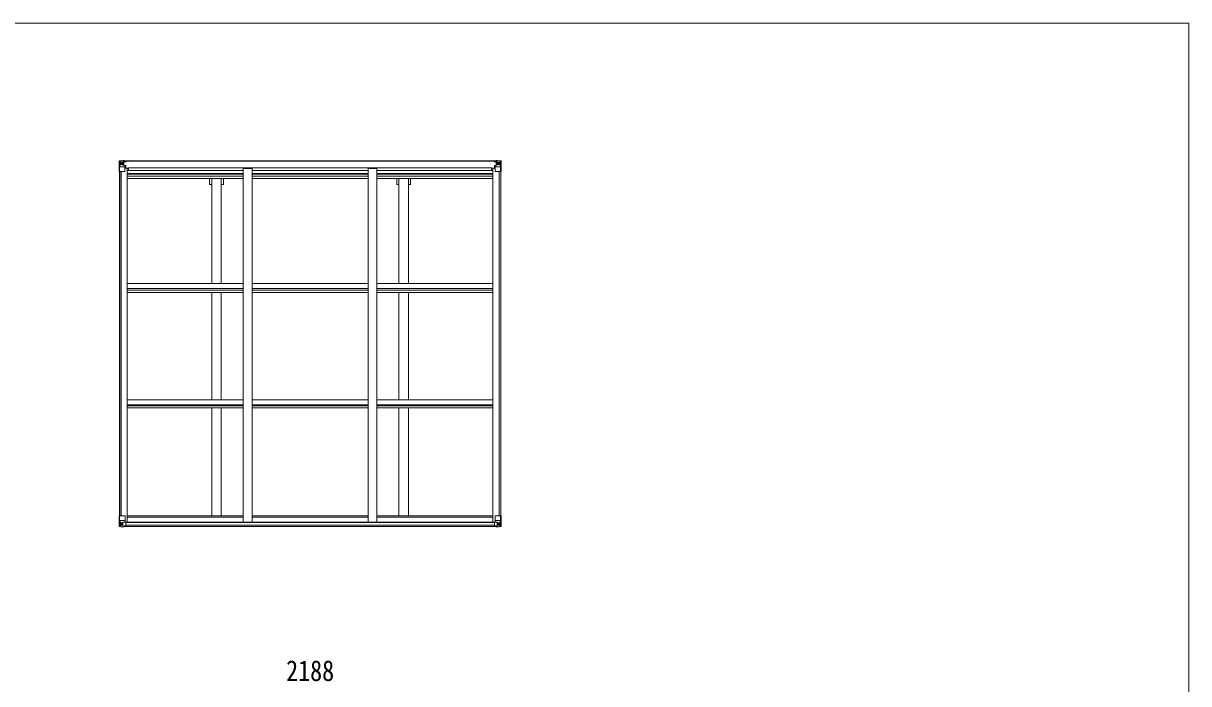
# Model space of a CAD drawing. Units: millimetres at full size, sheet at 1:25; details may follow other scales. Extents: x -6988 to 7066, y -4877 to 4823.
# Drawn here: x 26 to 6712, y 1035 to 4823 of the extents above; entities that cross this region are included whole.
import ezdxf
from ezdxf.enums import TextEntityAlignment as Align

# ---------------------------------------------------------------- set-up
doc = ezdxf.new("R2010")
doc.units = ezdxf.units.MM
doc.header["$LTSCALE"] = 25
for name, color, linetype, lineweight in [('0-1_本体', 4, 'Continuous', 9), ('0-2_部品', 7, 'Continuous', 9), ('0-A_寸法', 6, 'Continuous', 9), ('F-0_240', 7, 'Continuous', 9)]:
    doc.layers.add(name, color=color, linetype=linetype, lineweight=lineweight)
doc.styles.add('ＭＳ ゴシック', font='')
doc.styles.get('ＭＳ ゴシック').set_extended_font_data('MS Gothic')

msp = doc.modelspace()

# ---------------------------------------------------------------- linework, layer by layer
at = {"layer": '0-1_本体'}
for p, q in [((598.7, 4033.21), (2743.7, 4033.21)), ((598.72, 4031.14), (2743.7, 4031.14)), ((577.2, 1997.36), (577.2, 3972.44)), ((586.2, 1997.36), (586.2, 3972.44)), ((586.9, 1997.36), (586.9, 3972.44)), ((609.2, 3990.91), (622.2, 3990.91)), ((622.2, 1961.01), (622.2, 3990.91)), ((1288.2, 3977.87), (622.21, 3977.87)), ((1288.2, 3961.43), (622.21, 3961.43)), ((1288.2, 3957.65), (622.21, 3957.65)), ((1288.2, 3946.3), (622.21, 3946.3)), ((2712.7, 3992.94), (629.7, 3992.94)), ((629.7, 3992.94), (629.7, 3977.87)), ((1288.2, 1961.01), (1288.2, 3990.27)), ((1338.2, 3990.27), (1288.2, 3990.27)), ((1338.2, 1961.01), (1338.2, 3990.27)), ((2004.2, 3977.87), (1338.2, 3977.87)), ((2004.2, 3961.43), (1338.2, 3961.43)), ((2004.2, 3957.65), (1338.2, 3957.65)), ((2004.2, 3946.3), (1338.2, 3946.3)), ((2004.2, 1961.01), (2004.2, 3990.27)), ((2054.21, 3990.27), (2004.2, 3990.27)), ((2054.21, 1961.01), (2054.21, 3990.27)), ((2720.2, 3977.87), (2054.21, 3977.87)), ((2720.2, 3961.43), (2054.21, 3961.43)), ((2720.2, 3957.65), (2054.21, 3957.65)), ((2720.2, 3946.3), (2054.21, 3946.3)), ((2712.7, 3992.94), (2712.7, 3977.87)), ((2720.2, 1961.01), (2720.2, 3990.91)), ((2733.2, 3990.91), (2720.2, 3990.91)), ((2755.5, 1997.36), (2755.5, 3972.44)), ((2756.2, 1997.36), (2756.2, 3972.44)), ((2765.2, 1997.36), (2765.2, 3972.44)), ((1288.2, 3933.48), (622.21, 3933.48)), ((1094.7, 3898.21), (1094.7, 3933.48)), ((1106.7, 3898.21), (1094.7, 3898.21)), ((1106.7, 3330.92), (1106.7, 3933.48)), ((1161.7, 3330.92), (1161.7, 3933.48)), ((1173.7, 3898.21), (1161.7, 3898.21)), ((1173.7, 3898.21), (1173.7, 3933.48)), ((2004.2, 3933.48), (1338.2, 3933.48)), ((2720.2, 3933.48), (2054.21, 3933.48)), ((2168.7, 3898.21), (2168.7, 3933.48)), ((2180.7, 3898.21), (2168.7, 3898.21)), ((2180.7, 3330.92), (2180.7, 3933.48)), ((2235.7, 3330.92), (2235.7, 3933.48)), ((2247.7, 3898.21), (2235.7, 3898.21)), ((2247.7, 3898.21), (2247.7, 3933.48)), ((622.2, 3330.92), (1288.2, 3330.92)), ((1288.2, 3301.87), (622.2, 3301.87)), ((622.2, 3292.15), (1288.2, 3292.15)), ((622.2, 3279.29), (1288.2, 3279.29)), ((1106.7, 2663.46), (1106.7, 3279.29)), ((1161.7, 2663.46), (1161.7, 3279.29)), ((1338.2, 3330.92), (2004.2, 3330.92)), ((2004.2, 3301.87), (1338.2, 3301.87)), ((1338.2, 3292.15), (2004.2, 3292.15)), ((1338.2, 3279.29), (2004.2, 3279.29)), ((2054.21, 3330.92), (2720.2, 3330.92)), ((2720.2, 3301.87), (2054.21, 3301.87)), ((2054.21, 3292.15), (2720.2, 3292.15)), ((2054.21, 3279.29), (2720.2, 3279.29)), ((2180.7, 2663.46), (2180.7, 3279.29)), ((2235.7, 2663.46), (2235.7, 3279.29)), ((1288.2, 2663.46), (622.2, 2663.46)), ((622.2, 2633.71), (1288.2, 2633.71)), ((622.2, 2629.28), (1288.2, 2629.28)), ((622.2, 2616.27), (1288.2, 2616.27)), ((1106.7, 1998.25), (1106.7, 2616.27)), ((1161.7, 1998.25), (1161.7, 2616.27)), ((2004.2, 2663.46), (1338.2, 2663.46)), ((1338.2, 2633.71), (2004.2, 2633.71)), ((1338.2, 2629.28), (2004.2, 2629.28)), ((1338.2, 2616.27), (2004.2, 2616.27)), ((2720.2, 2663.46), (2054.21, 2663.46)), ((2054.21, 2633.71), (2720.2, 2633.71)), ((2054.21, 2629.28), (2720.2, 2629.28)), ((2054.21, 2616.27), (2720.2, 2616.27)), ((2180.7, 1998.25), (2180.7, 2616.27)), ((2235.7, 1998.25), (2235.7, 2616.27)), ((613.48, 1961.01), (2728.93, 1961.01)), ((614.02, 1958.66), (2728.39, 1958.66)), ((614.02, 1943), (2728.39, 1943)), ((1288.2, 1989.12), (622.2, 1989.12)), ((1288.2, 1998.25), (622.21, 1998.25)), ((2004.2, 1998.25), (1338.2, 1998.25)), ((2004.2, 1989.12), (1338.2, 1989.12)), ((2720.21, 1998.25), (2054.21, 1998.25)), ((2719.93, 1989.12), (2054.21, 1989.12)), ((604.02, 1936.51), (2738.39, 1936.51)), ((604.02, 1935.57), (2738.39, 1935.57))]:
    msp.add_line(p, q, dxfattribs=at)
at = {"layer": '0-2_部品'}
for p, q in [((575.2, 4033.15), (575.2, 4033.11)), ((576.14, 4034.15), (576.14, 4034.15)), ((576.14, 4034.11), (576.14, 4034.14)), ((585.11, 4034.54), (577.19, 4034.06)), ((578.05, 4033.09), (578.05, 4033.02)), ((578.05, 3972.44), (578.05, 4033.02)), ((582.02, 4029.65), (579.28, 4033.32)), ((582.87, 4026.14), (585.2, 4026.2)), ((582.87, 4012.67), (582.87, 4026.14)), ((585.2, 4012.64), (582.87, 4012.67)), ((597.2, 4035.32), (585.2, 4034.54)), ((585.2, 4026.2), (597.2, 4026.2)), ((585.2, 4012.64), (597.2, 4012.64)), ((585.2, 4012.64), (585.2, 4012.64)), ((590.68, 4019), (590.68, 4018.04)), ((596.2, 4026.2), (597.2, 4026.2)), ((603.7, 4035.84), (597.2, 4035.44)), ((597.2, 4009.34), (597.2, 4035.44)), ((597.2, 4034.55), (603.7, 4034.95)), ((598.7, 4029.73), (597.2, 4029.73)), ((598.7, 4026.2), (597.2, 4026.2)), ((598.7, 4012.64), (597.2, 4012.64)), ((603.7, 4034.03), (598.7, 4033.94)), ((599.2, 4029.37), (598.7, 4029.37)), ((602.7, 4024.44), (598.7, 4024.44)), ((602.7, 4016.24), (598.7, 4016.24)), ((598.81, 4028.07), (602.7, 4028.07)), ((599.2, 4030.4), (599.2, 4028.44)), ((607.2, 4030.4), (599.2, 4030.4)), ((607.2, 4030.37), (599.2, 4030.37)), ((609.2, 4028.53), (599.2, 4028.44)), ((599.2, 4028.28), (599.2, 4028.44)), ((599.2, 4028.44), (599.2, 4028.44)), ((602.7, 4008.34), (602.7, 4028.3)), ((603.7, 4034.95), (603.7, 4035.84)), ((603.7, 4034.44), (603.7, 4034.95)), ((603.7, 4034.44), (603.7, 4034.03)), ((603.7, 4034.03), (603.7, 4033.21)), ((605.7, 4031.14), (605.7, 4030.4)), ((608.7, 4033.64), (608.7, 4033.21)), ((609, 4033.64), (608.7, 4033.64)), ((609, 4033.64), (610.69, 4033.21)), ((609.2, 4030.14), (614.2, 4030.14)), ((609.2, 4028.53), (609.2, 4030.14)), ((614.2, 4031.14), (614.2, 4030.14)), ((614.2, 4030.14), (615.2, 4030.14)), ((615.2, 4030.14), (615.2, 4031.14)), ((615.2, 4030.14), (615.2, 4028.57)), ((615.2, 4028.46), (615.2, 4028.57)), ((2727.2, 4030.14), (2727.2, 4031.14)), ((2728.2, 4030.14), (2727.2, 4030.14)), ((2727.2, 4030.14), (2727.2, 4028.57)), ((2727.2, 4028.46), (2727.2, 4028.57)), ((2728.2, 4031.14), (2728.2, 4030.14)), ((2733.2, 4030.14), (2728.2, 4030.14)), ((2733.4, 4033.64), (2731.71, 4033.21)), ((2733.2, 4028.53), (2733.2, 4030.14)), ((2733.2, 4028.53), (2743.2, 4028.44)), ((2733.4, 4033.64), (2733.7, 4033.64)), ((2733.7, 4033.64), (2733.7, 4033.21)), ((2735.2, 4030.4), (2743.2, 4030.4)), ((2735.2, 4030.37), (2743.2, 4030.37)), ((2738.7, 4035.84), (2745.2, 4035.44)), ((2738.7, 4034.95), (2738.7, 4035.84)), ((2745.2, 4034.55), (2738.7, 4034.95)), ((2738.7, 4034.44), (2738.7, 4034.95)), ((2738.7, 4034.44), (2738.7, 4034.03)), ((2738.7, 4034.03), (2743.7, 4033.94)), ((2738.7, 4034.03), (2738.7, 4033.21)), ((2739.7, 4008.34), (2739.7, 4028.3)), ((2743.6, 4028.07), (2739.7, 4028.07)), ((2739.7, 4024.44), (2743.7, 4024.44)), ((2739.7, 4016.24), (2743.7, 4016.24)), ((2743.2, 4030.4), (2743.2, 4028.44)), ((2743.2, 4029.37), (2743.7, 4029.37)), ((2743.21, 4028.44), (2743.2, 4028.44)), ((2743.21, 4028.28), (2743.21, 4028.44)), ((2743.7, 4029.73), (2745.2, 4029.73)), ((2743.7, 4026.2), (2745.2, 4026.2)), ((2743.7, 4012.64), (2745.2, 4012.64)), ((2745.2, 4009.34), (2745.2, 4035.44)), ((2745.2, 4035.32), (2757.2, 4034.54)), ((2746.2, 4026.2), (2745.2, 4026.2)), ((2757.2, 4026.2), (2745.2, 4026.2)), ((2757.2, 4012.64), (2745.2, 4012.64)), ((2751.72, 4019), (2751.72, 4018.04)), ((2759.54, 4026.14), (2757.2, 4026.2)), ((2757.2, 4012.64), (2759.54, 4012.67)), ((2757.2, 4012.64), (2757.2, 4012.64)), ((2757.3, 4034.54), (2765.22, 4034.06)), ((2759.54, 4012.67), (2759.54, 4026.14)), ((2760.39, 4029.65), (2763.13, 4033.32)), ((2764.36, 4033.09), (2764.36, 4033.02)), ((2764.36, 3972.44), (2764.36, 4033.02)), ((2766.27, 4034.15), (2766.27, 4034.15)), ((2766.27, 4034.11), (2766.27, 4034.14)), ((2767.2, 4033.15), (2767.2, 4033.11)), ((578.05, 3972.44), (608.2, 3972.44)), ((578.59, 3999.32), (582.74, 4011.41)), ((578.59, 3999.32), (585.2, 3999.11)), ((585.2, 3999.11), (609.2, 3999.11)), ((598.03, 4009.08), (608.38, 4007.43)), ((598.03, 4008.45), (598.03, 4009.08)), ((608.38, 4006.8), (598.03, 4008.45)), ((608.38, 4007.43), (608.38, 4006.8)), ((608.66, 4007.35), (612.7, 4007.32)), ((609.2, 3973.44), (609.2, 4006.54)), ((613.7, 3995.44), (609.2, 3995.44)), ((629.7, 3991.52), (609.2, 3991.52)), ((613.7, 4007.31), (612.7, 4007.32)), ((612.7, 4005.58), (613.7, 4005.59)), ((613.7, 3991.52), (613.7, 4007.31)), ((2712.7, 3991.52), (2733.2, 3991.52)), ((2728.7, 4007.31), (2729.7, 4007.32)), ((2728.7, 3991.52), (2728.7, 4007.31)), ((2729.7, 4005.58), (2728.7, 4005.59)), ((2728.7, 3995.44), (2733.2, 3995.44)), ((2733.75, 4007.35), (2729.7, 4007.32)), ((2733.2, 3973.44), (2733.2, 4006.54)), ((2757.2, 3999.11), (2733.2, 3999.11)), ((2744.38, 4009.08), (2734.03, 4007.43)), ((2734.03, 4006.8), (2744.38, 4008.45)), ((2734.03, 4007.43), (2734.03, 4006.8)), ((2764.36, 3972.44), (2734.2, 3972.44)), ((2744.38, 4008.45), (2744.38, 4009.08)), ((2763.82, 3999.32), (2757.2, 3999.11)), ((2763.82, 3999.32), (2759.67, 4011.41)), ((575.52, 1997.36), (608.52, 1997.36)), ((575.52, 1936.65), (575.52, 1997.36)), ((578.36, 1997.36), (578.36, 1936.78)), ((578.91, 1970.48), (585.52, 1970.69)), ((578.91, 1970.48), (583.05, 1958.4)), ((582.33, 1940.15), (579.6, 1936.48)), ((585.52, 1957.16), (583.19, 1957.13)), ((583.19, 1957.13), (583.19, 1943.66)), ((583.19, 1943.66), (585.52, 1943.6)), ((585.52, 1970.69), (609.52, 1970.69)), ((585.52, 1957.16), (585.52, 1957.16)), ((597.52, 1957.16), (585.52, 1957.16)), ((585.52, 1943.6), (597.52, 1943.6)), ((590.04, 1950.8), (590.04, 1951.76)), ((597.52, 1961.15), (604.02, 1961.15)), ((597.52, 1961.15), (597.52, 1934.36)), ((608.69, 1963.01), (598.34, 1961.35)), ((598.34, 1961.35), (598.34, 1961.15)), ((601.04, 1961.15), (608.69, 1962.37)), ((604.02, 1961.15), (613.02, 1961.12)), ((604.02, 1933.96), (604.02, 1939.91)), ((613.02, 1939.34), (604.02, 1939.28)), ((608.69, 1962.37), (608.69, 1963.01)), ((609.52, 1996.36), (609.52, 1963.26)), ((614.02, 1960.21), (614.02, 1940.05)), ((2728.39, 1960.21), (2728.39, 1940.05)), ((2738.39, 1961.15), (2729.39, 1961.12)), ((2729.39, 1939.34), (2738.39, 1939.28)), ((2732.89, 1996.36), (2732.89, 1963.26)), ((2756.89, 1970.69), (2732.89, 1970.69)), ((2733.72, 1963.01), (2744.07, 1961.35)), ((2733.72, 1962.37), (2733.72, 1963.01)), ((2741.37, 1961.15), (2733.72, 1962.37)), ((2766.89, 1997.36), (2733.89, 1997.36)), ((2744.89, 1961.15), (2738.39, 1961.15)), ((2738.39, 1933.96), (2738.39, 1939.91)), ((2744.07, 1961.35), (2744.07, 1961.15)), ((2744.89, 1961.15), (2744.89, 1934.36)), ((2744.89, 1957.16), (2756.89, 1957.16)), ((2756.89, 1943.6), (2744.89, 1943.6)), ((2752.37, 1950.8), (2752.37, 1951.76)), ((2763.5, 1970.48), (2756.89, 1970.69)), ((2756.89, 1957.16), (2756.89, 1957.16)), ((2756.89, 1957.16), (2759.22, 1957.13)), ((2759.22, 1943.66), (2756.89, 1943.6)), ((2759.22, 1957.13), (2759.22, 1943.66)), ((2763.5, 1970.48), (2759.36, 1958.4)), ((2760.08, 1940.15), (2762.81, 1936.48)), ((2764.05, 1997.36), (2764.05, 1936.78)), ((2766.89, 1936.65), (2766.89, 1997.36)), ((576.46, 1935.69), (576.46, 1935.65)), ((585.43, 1935.27), (577.5, 1935.74)), ((578.36, 1936.71), (578.36, 1936.78)), ((597.52, 1934.48), (585.52, 1935.26)), ((2744.89, 1934.48), (2756.89, 1935.26)), ((2756.98, 1935.27), (2764.91, 1935.74)), ((2764.05, 1936.71), (2764.05, 1936.78)), ((2765.95, 1935.69), (2765.95, 1935.65))]:
    msp.add_line(p, q, dxfattribs=at)
for points in [[(575.2, 4033.11), (575.2, 3972.44), (578.05, 3972.44)], [(576.14, 4034.15), (585.2, 4034.7), (597.2, 4035.44)], [(588.76, 4019.96), (587.8, 4019.96), (587.8, 4020.92), (588.76, 4020.92)], [(589.72, 4021.88), (589.72, 4022.84), (590.68, 4022.84), (590.68, 4021.88)], [(590.68, 4018.04), (589.72, 4018.04), (589.72, 4019)], [(591.64, 4020.92), (592.6, 4020.92), (592.6, 4019.96), (591.64, 4019.96)], [(603.7, 4034.44), (598.7, 4034.44), (598.7, 4008.98)], [(599.2, 4029.37), (607.2, 4029.37), (607.2, 4031.14)], [(614.2, 4028.41), (599.2, 4028.28), (599.2, 4028.28)], [(609.2, 4028.53), (609.2, 4028.52), (615.2, 4028.57)], [(2733.2, 4028.53), (2733.2, 4028.52), (2727.2, 4028.57)], [(2728.2, 4028.41), (2743.2, 4028.28), (2743.21, 4028.28)], [(2743.2, 4029.37), (2735.2, 4029.37), (2735.2, 4031.14)], [(2738.7, 4034.44), (2743.7, 4034.44), (2743.7, 4008.98)], [(2766.27, 4034.15), (2757.2, 4034.7), (2745.2, 4035.44)], [(2750.76, 4020.92), (2749.8, 4020.92), (2749.8, 4019.96), (2750.76, 4019.96)], [(2752.68, 4021.88), (2752.68, 4022.84), (2751.72, 4022.84), (2751.72, 4021.88)], [(2751.72, 4018.04), (2752.68, 4018.04), (2752.68, 4019)], [(2753.64, 4019.96), (2754.6, 4019.96), (2754.6, 4020.92), (2753.64, 4020.92)], [(2767.2, 4033.11), (2767.2, 3972.44), (2764.36, 3972.44)], [(612.7, 4007.32), (612.7, 4005.58), (609.2, 4005.56)], [(2729.7, 4007.32), (2729.7, 4005.58), (2733.2, 4005.56)], [(589.08, 1948.88), (588.12, 1948.88), (588.12, 1949.84), (589.08, 1949.84)], [(590.04, 1951.76), (591, 1951.76), (591, 1950.8)], [(591, 1947.92), (591, 1946.96), (590.04, 1946.96), (590.04, 1947.92)], [(591.96, 1949.84), (592.92, 1949.84), (592.92, 1948.88), (591.96, 1948.88)], [(614.02, 1940.05), (614.01, 1939.94), (604.02, 1939.91)], [(2728.39, 1940.05), (2728.4, 1939.94), (2738.39, 1939.91)], [(2750.45, 1949.84), (2749.49, 1949.84), (2749.49, 1948.88), (2750.45, 1948.88)], [(2752.37, 1951.76), (2751.41, 1951.76), (2751.41, 1950.8)], [(2751.41, 1947.92), (2751.41, 1946.96), (2752.37, 1946.96), (2752.37, 1947.92)], [(2753.33, 1948.88), (2754.29, 1948.88), (2754.29, 1949.84), (2753.33, 1949.84)], [(576.46, 1935.65), (585.52, 1935.1), (604.02, 1933.96)], [(2765.95, 1935.65), (2756.89, 1935.1), (2738.39, 1933.96)]]:
    msp.add_lwpolyline(points, dxfattribs=at)
for centre in [(590.2, 4020.44), (2752.2, 4020.44), (590.52, 1949.36), (2751.89, 1949.36)]:
    msp.add_circle(centre, 5.3, dxfattribs=at)
for centre, radius, start, end in [((576.2, 4033.15), 0.999, 93.4424, 179.95083), ((576.2, 4033.15), 1, 93.50017, 180.00079), ((576.2, 4033.11), 0.999, 93.4424, 179.95083), ((577.36, 4046.76), 12.7, 269.24466, 275.10311), ((579.33, 4033.15), 1.28, 131.17831, 182.45895), ((588.76, 4021.88), 0.96, 270, 0), ((588.76, 4019), 0.96, 0, 90), ((591.64, 4021.88), 0.96, 180, 270), ((591.64, 4019), 0.96, 90, 180), ((599.2, 4030.9), 0.5, 179.99802, 269.99691), ((599.2, 4030.87), 0.5, 180.00109, 270.00109), ((599.2, 4027.94), 0.5, 90.52895, 180.04464), ((599.22, 4027.77), 0.513, 91.88028, 181.04707), ((614.34, 4036.1), 7.69, 268.96999, 276.43426), ((2728.07, 4036.1), 7.69, 263.56574, 271.03001), ((2743.2, 4030.9), 0.5, 270.00309, 0.00198), ((2743.2, 4030.87), 0.5, 269.99891, 359.99891), ((2743.2, 4027.94), 0.5, 359.95536, 89.47105), ((2743.19, 4027.77), 0.513, 358.95293, 88.11972), ((2750.76, 4021.88), 0.96, 270, 0), ((2750.76, 4019), 0.96, 0, 90), ((2753.64, 4021.88), 0.96, 180, 270), ((2753.64, 4019), 0.96, 90, 180), ((2763.08, 4033.15), 1.28, 357.54105, 48.82169), ((2765.05, 4046.76), 12.7, 264.89689, 270.75534), ((2766.2, 4033.15), 1, 359.99921, 86.49983), ((2766.21, 4033.15), 0.999, 0.04917, 86.5576), ((2766.21, 4033.11), 0.999, 0.04917, 86.5576), ((598.14, 4010.01), 0.937, 182.32209, 263.26766), ((598.14, 4009.38), 0.937, 182.32209, 263.26766), ((608.2, 3973.44), 1, 270, 0), ((608.27, 4006.5), 0.937, 2.32209, 83.26766), ((608.27, 4005.86), 0.937, 2.32209, 83.26766), ((2734.14, 4006.5), 0.937, 96.73234, 177.67791), ((2734.14, 4005.86), 0.937, 96.73234, 177.67791), ((2734.2, 3973.44), 1, 180, 270), ((2744.27, 4010.01), 0.937, 276.73234, 357.67791), ((2744.27, 4009.38), 0.937, 276.73234, 357.67791), ((589.08, 1950.8), 0.96, 270, 0), ((589.08, 1947.92), 0.96, 0, 90), ((591.96, 1950.8), 0.96, 180, 270), ((591.96, 1947.92), 0.96, 90, 180), ((598.45, 1960.42), 0.937, 96.73234, 129.06602), ((608.52, 1996.36), 1, 0, 90), ((608.58, 1963.94), 0.937, 276.73234, 357.67791), ((608.58, 1963.3), 0.937, 276.73234, 357.67791), ((2733.89, 1996.36), 1, 90, 180), ((2733.83, 1963.94), 0.937, 182.32209, 263.26766), ((2733.83, 1963.3), 0.937, 182.32209, 263.26766), ((2743.96, 1960.42), 0.937, 50.93398, 83.26766), ((2750.45, 1950.8), 0.96, 270, 0), ((2750.45, 1947.92), 0.96, 0, 90), ((2753.33, 1950.8), 0.96, 180, 270), ((2753.33, 1947.92), 0.96, 90, 180), ((576.52, 1936.69), 0.999, 180.04917, 266.5576), ((576.52, 1936.65), 0.999, 180.04917, 266.5576), ((576.52, 1936.65), 1, 179.99921, 266.49983), ((577.67, 1923.04), 12.7, 84.89689, 90.75534), ((579.64, 1936.65), 1.28, 177.54105, 228.82169), ((2762.76, 1936.65), 1.28, 311.17831, 2.45895), ((2764.74, 1923.04), 12.7, 89.24466, 95.10311), ((2765.89, 1936.69), 0.999, 273.4424, 359.95083), ((2765.89, 1936.65), 0.999, 273.4424, 359.95083), ((2765.89, 1936.65), 1, 273.50017, 0.00079)]:
    msp.add_arc(centre, radius, start, end, dxfattribs=at)
for centre, major_axis, ratio, start_param, end_param in [((777.14, 4046.46), (201, 12.36), 0.060933, 3.1373463, 3.1378449), ((578.14, 4034.23), (2, 0.12), 0.060933, 3.1378449, 4.2119296), ((578.33, 4031.13), (-0.02, 3), 0.466854, 5.5234897, 6.1575023), ((580, 4026.06), (0.03, 5), 0.573921, 4.7320603, 5.5159136), ((581.47, 4012.69), (0, 3), 0.468246, 4.2703918, 4.7058971), ((503.46, 4026.2), (81.75, 0), 0.061163, 0, 0.0007725), ((2838.95, 4026.2), (-81.75, 0), 0.061163, 6.2824128, 6.2831853), ((2762.41, 4026.06), (-0.03, 5), 0.573921, 0.7672717, 1.551125), ((2760.94, 4012.69), (0, 3), 0.468246, 1.5772882, 2.0127935), ((2764.07, 4031.13), (0.02, 3), 0.466854, 0.125683, 0.7596956), ((2764.27, 4034.23), (-2, 0.12), 0.060933, 2.0712557, 3.1453404), ((2565.27, 4046.46), (-201, 12.36), 0.060933, 3.1453404, 3.145839), ((579.31, 4001.67), (0.85, 2.32), 0.403757, 2.3087461, 3.2744049), ((2763.09, 4001.67), (-0.85, 2.32), 0.403757, 3.0087805, 3.9744392), ((579.63, 1968.13), (0.85, -2.32), 0.403757, 3.0087805, 3.9744392), ((580.31, 1943.74), (0.03, -5), 0.573921, 0.7672717, 1.551125), ((581.78, 1957.11), (0, -3), 0.468246, 1.5772882, 2.0127935), ((503.77, 1943.6), (81.75, 0), 0.061163, 6.2824128, 6.2831853), ((613.02, 1960.21), (1, -0.021), 0.906239, 0.0187047, 1.589501), ((613.02, 1940.04), (1, 0.012), 0.707053, 4.7036637, 6.124411), ((2729.39, 1960.21), (-1, -0.021), 0.906239, 4.6936843, 6.2644806), ((2729.39, 1940.04), (-1, 0.012), 0.707053, 0.1587743, 1.5795216), ((2838.64, 1943.6), (-81.75, 0), 0.061163, 0, 0.0007725), ((2762.09, 1943.74), (-0.03, -5), 0.573921, 4.7320603, 5.5159136), ((2760.63, 1957.11), (0, -3), 0.468246, 4.2703918, 4.7058971), ((2762.78, 1968.13), (-0.85, -2.32), 0.403757, 2.3087461, 3.2744049), ((578.46, 1935.57), (2, -0.12), 0.060933, 2.0712557, 3.1453404), ((777.46, 1923.34), (201, -12.36), 0.060933, 3.1453404, 3.145839), ((578.65, 1938.67), (-0.02, -3), 0.466854, 0.125683, 0.7596956), ((2763.76, 1938.67), (0.02, -3), 0.466854, 5.5234897, 6.1575023), ((2763.95, 1935.57), (-2, -0.12), 0.060933, 3.1378449, 4.2119296), ((2564.95, 1923.34), (-201, -12.36), 0.060933, 3.1373463, 3.1378449)]:
    msp.add_ellipse(centre, major_axis=major_axis, ratio=ratio, start_param=start_param, end_param=end_param, dxfattribs=at)
at = {"layer": 'F-0_240', "color": 5}
for p, q in [((-6987.88, 4822.79), (6712.12, 4822.79)), ((6712.12, 4822.79), (6712.12, -4877.21))]:
    msp.add_line(p, q, dxfattribs=at)

# ---------------------------------------------------------------- texts
at = {"layer": '0-A_寸法', "color": 7, "style": 'ＭＳ ゴシック', "width": 0.85}
msp.add_text('2188', height=119.1, dxfattribs=at).set_placement((1533.8, 1013.92), align=Align.BOTTOM_LEFT)

doc.saveas('drawing.dxf')
